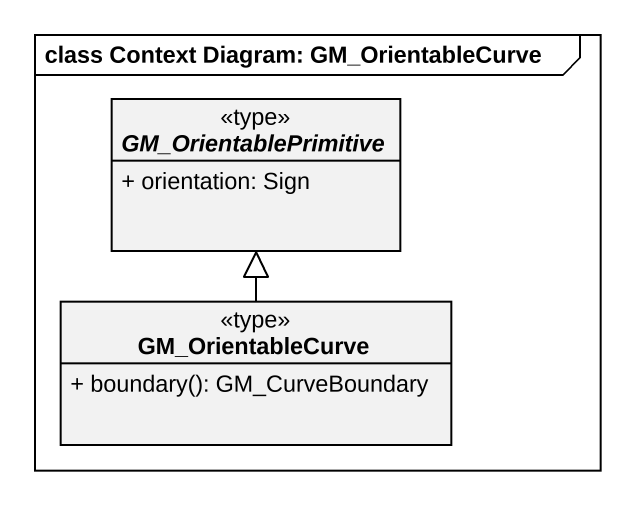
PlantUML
@startuml
mainframe class Context Diagram: GM_OrientableCurve
hide circle
hide empty members
skinparam classAttributeIconSize 0
abstract class GM_OrientablePrimitive <<type>> {
  + orientation: Sign
}
class GM_OrientableCurve <<type>> {
  + boundary(): GM_CurveBoundary
}
GM_OrientableCurve -up-|> GM_OrientablePrimitive
@enduml
